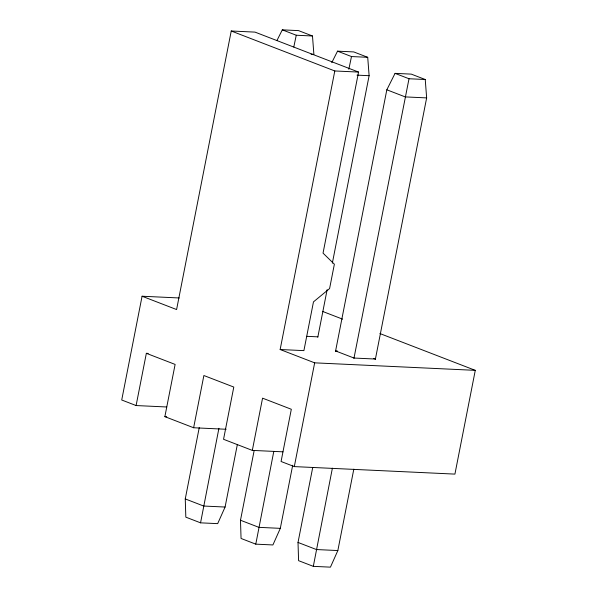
<?xml version="1.0" encoding="UTF-8"?>
<svg xmlns="http://www.w3.org/2000/svg" width="597" height="597" viewBox="0 0 597 597"><rect width="100%" height="100%" fill="white"/><g stroke="black" fill="none" stroke-linecap="round" stroke-linejoin="round"><path stroke-width="0.9" d="M237.285 444.855L225.084 507.04L217.681 523.636L200.555 522.838L218.92 428.31M292.694 465.25L280.314 528.352L272.911 544.949L255.785 544.151L273.784 451.451M353.812 469.167L337.842 550.553L330.447 567.15L313.313 566.352L332.395 468.167M179.212 297.97L142.079 296.231L121.721 399.997L136.101 405.55L166.735 406.982M136.101 405.55L146.347 353.32L148.205 353.402M231.24 30.999L334.798 70.961L280.15 349.521L303.903 350.626L313.47 301.881L329.589 288.582L334.372 264.202L323.037 253.135L358.558 72.073L255.001 32.111L231.24 30.999L176.593 309.552L142.079 296.231M226.129 429.265L193.629 427.75L164.869 416.646L175.115 364.416L146.347 353.32M193.629 427.75L203.875 375.52L233.793 387.065L223.547 439.295L252.315 450.392L282.948 451.825M200.555 522.838L185.824 517.151L185.257 498.928L199.249 427.601M252.315 450.392L262.561 398.162L291.321 409.266L281.075 461.496L294.306 466.6L454.921 474.108L475.279 370.349L379.879 333.529M255.785 544.151L241.054 538.464L240.487 520.241L254.121 450.742M317.805 337.23L327.134 289.679M332.342 263.158L369.118 75.7L367.715 57.305L353.76 51.924L337.529 51.163L331.76 62.663M294.306 466.6L314.664 362.842L280.15 349.521M313.313 566.352L298.582 560.665L298.015 542.442L312.731 467.458M335.514 351.327L386.826 89.796L395.057 73.364L411.288 74.125L425.243 79.505L426.646 97.901L375.341 359.431M353.924 358.431L409.012 78.752L395.057 73.364M293.799 47.029L296.254 35.238L282.299 29.85L276.948 40.529M348.835 69.252L351.484 56.551L337.529 51.163M282.299 29.85L298.53 30.611L312.485 35.992L313.888 54.387L311.097 54.252M296.254 35.238L312.485 35.992M351.484 56.551L367.715 57.305M334.798 70.961L358.558 72.073M357.013 75.132L369.118 75.7M409.012 78.752L425.243 79.505M426.646 97.901L405.236 96.901L386.826 89.796M306.709 336.32L317.88 336.842M337.454 351.029L335.589 350.939L353.999 358.043L375.416 359.043L373.737 358.401M314.664 362.842L475.279 370.349M164.869 416.646L166.72 416.736M225.084 507.04L203.667 506.032L185.257 498.928M280.314 528.352L258.897 527.345L240.487 520.241M337.842 550.553L316.425 549.546L298.015 542.442M322.641 311.44L342.588 319.141"/></g></svg>
